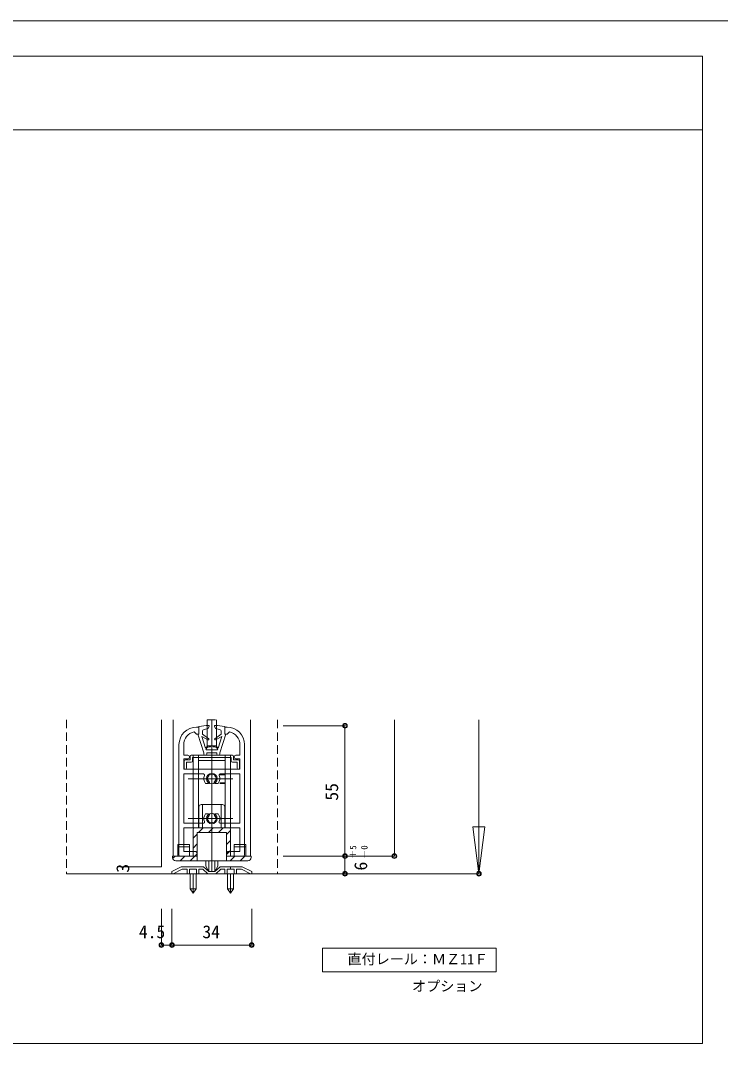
# Model space of a CAD drawing. Units: millimetres on the paper, enlarged 5 times, with parts at other scales. Extents: x -992 to 1008, y -685 to 700.
# Drawn here: x -287 to 210, y -39 to 700 of the extents above; entities that cross this region are included whole.
import ezdxf
from ezdxf.enums import TextEntityAlignment as Align

# ---------------------------------------------------------------- set-up
doc = ezdxf.new("R2010")
doc.units = ezdxf.units.MM
doc.header["$LTSCALE"] = 5
doc.header["$PDMODE"] = 32
doc.header["$PDSIZE"] = 2.5
doc.linetypes.add('CHAIN1', pattern=[8, 5, -1, 1, -1])
doc.linetypes.add('DASHED1', pattern=[1.8, 1.2, -0.6])
for name, color, linetype, lineweight in [('1-0_H-SYM', 7, 'Continuous', 20), ('1-1_0', 7, 'Continuous', 20), ('2-0_18', 7, 'Continuous', 18)]:
    doc.layers.add(name, color=color, linetype=linetype, lineweight=lineweight)
doc.styles.add('ＭＳ ゴシック', font='')
doc.styles.get('ＭＳ ゴシック').set_extended_font_data('MS Gothic')

msp = doc.modelspace()

# ---------------------------------------------------------------- linework, layer by layer
at = {"layer": '1-0_H-SYM'}
for p, q in [((-967.5, 675), (197.5, 675)), ((197.5, 675), (197.5, -26.25)), ((-967.5, 622.5), (197.5, 622.5)), ((-967.5, 622.5), (197.5, 622.5))]:
    msp.add_line(p, q, dxfattribs=at)
msp.add_lwpolyline([(197.5, -26.25), (-967.5, -26.25), (-967.5, 675)], dxfattribs=at)
at = {"layer": '1-1_0'}
for p in [(-967.5, 675), (197.5, -26.25)]:
    msp.add_line(p, (197.5, 675), dxfattribs=at)
msp.add_lwpolyline([(-992.5, -685), (1007.5, -685), (1007.5, 700), (-992.5, 700)], close=True, dxfattribs=at)
msp.add_lwpolyline([(197.5, -26.25), (-967.5, -26.25), (-967.5, 675)], dxfattribs=at)
at = {"layer": '2-0_18', "linetype": 'DASHED1', "lineweight": 20}
for p, q in [((-254.577, 203.611), (-254.577, 94.355)), ((-154.576, 203.611), (-147.91, 203.611)), ((-104.576, 203.611), (-104.576, 94.355))]:
    msp.add_line(p, q, dxfattribs=at)
at = {"layer": '2-0_18'}
for p, q in [((-187.076, 99.355), (-187.076, 203.611)), ((-178.743, 106.854), (-178.743, 203.611)), ((-154.576, 185.188), (-154.576, 203.611)), ((-147.91, 203.611), (-147.91, 185.188)), ((-123.743, 203.611), (-123.743, 106.854)), ((-160.41, 198.521), (-162.077, 198.521)), ((-161.243, 193.355), (-160.41, 193.521)), ((-156.91, 180.188), (-161.243, 193.355)), ((-160.41, 193.521), (-160.41, 198.855)), ((-160.41, 198.521), (-160.41, 193.521)), ((-157.91, 193.521), (-157.91, 195.207)), ((-153.448, 190.258), (-157.91, 193.521)), ((-156.632, 196.828), (-153.743, 197.521)), ((-153.743, 197.521), (-153.098, 199.237)), ((-144.576, 193.521), (-149.038, 190.258)), ((-144.576, 195.207), (-144.576, 193.521)), ((-142.077, 198.855), (-142.077, 193.521)), ((-142.077, 193.521), (-142.077, 198.521)), ((-140.41, 198.521), (-142.077, 198.521)), ((-142.077, 193.521), (-140.41, 193.521)), ((-140.41, 193.521), (-138.743, 195.035)), ((-174.576, 186.021), (-174.576, 107.688)), ((-171.243, 186.021), (-171.243, 178.521)), ((-158.414, 191.688), (-153.971, 189.41)), ((-155.709, 183.47), (-158.414, 191.688)), ((-147.91, 185.188), (-154.576, 185.188)), ((-131.243, 178.521), (-131.243, 186.021)), ((-127.91, 107.688), (-127.91, 186.021)), ((-171.243, 178.521), (-168.326, 178.521)), ((-166.66, 177.688), (-166.66, 175.188)), ((-136.66, 178.521), (-165.826, 178.521)), ((-160.743, 126.855), (-160.743, 178.521)), ((-156.91, 179.355), (-156.91, 180.188)), ((-155.576, 178.521), (-156.077, 178.521)), ((-155.507, 182.855), (-155.376, 182.855)), ((-155.342, 182.355), (-155.507, 182.855)), ((-147.144, 182.355), (-155.342, 182.355)), ((-147.758, 180.188), (-154.743, 180.188)), ((-154.743, 180.188), (-154.743, 179.355)), ((-147.743, 179.355), (-147.743, 180.188)), ((-146.41, 178.521), (-146.91, 178.521)), ((-145.576, 180.188), (-145.576, 179.355)), ((-141.743, 178.521), (-141.743, 126.855)), ((-135.827, 175.188), (-135.827, 177.688)), ((-131.243, 178.521), (-134.16, 178.521)), ((-170.826, 174.355), (-170.826, 169.355)), ((-166.66, 175.188), (-169.993, 175.188)), ((-169.16, 169.355), (-169.16, 173.521)), ((-169.16, 173.521), (-165.826, 173.521)), ((-164.993, 176.855), (-137.493, 176.855)), ((-164.993, 174.355), (-164.993, 176.855)), ((-160.743, 174.688), (-141.743, 174.688)), ((-137.493, 176.855), (-137.493, 174.355)), ((-136.66, 173.521), (-133.326, 173.521)), ((-132.493, 175.188), (-135.827, 175.188)), ((-134.16, 176.021), (-131.243, 176.021)), ((-133.326, 173.521), (-133.326, 169.355)), ((-131.66, 169.355), (-131.66, 174.355)), ((-131.243, 168.521), (-131.243, 176.021)), ((-171.243, 168.521), (-131.243, 168.521)), ((-171.243, 165.188), (-157.243, 165.188)), ((-171.243, 130.188), (-171.243, 165.188)), ((-141.743, 168.521), (-145.576, 168.521)), ((-145.243, 165.188), (-131.243, 165.188)), ((-131.243, 165.188), (-131.243, 130.188)), ((-155.826, 158.521), (-153.529, 158.521)), ((-146.661, 158.521), (-148.957, 158.521)), ((-160.41, 126.855), (-160.41, 141.855)), ((-158.743, 143.521), (-143.743, 143.521)), ((-157.91, 143.521), (-157.91, 126.855)), ((-144.576, 143.521), (-144.576, 126.855)), ((-142.077, 141.855), (-142.077, 126.855)), ((-153.529, 136.854), (-155.826, 136.854)), ((-148.957, 136.854), (-146.661, 136.854)), ((-157.243, 130.188), (-171.243, 130.188)), ((-131.243, 126.855), (-171.243, 126.855)), ((-171.243, 110.188), (-171.243, 126.855)), ((-137.91, 126.855), (-164.576, 126.855)), ((-164.576, 126.021), (-164.576, 106.855)), ((-164.576, 126.021), (-164.576, 106.855)), ((-138.743, 126.855), (-163.743, 126.855)), ((-138.743, 126.855), (-163.743, 126.855)), ((-160.71, 123.521), (-157.376, 126.855)), ((-160.71, 123.521), (-157.376, 126.855)), ((-153.639, 123.521), (-150.305, 126.855)), ((-153.639, 123.521), (-150.305, 126.855)), ((-146.568, 123.521), (-143.234, 126.855)), ((-146.568, 123.521), (-143.234, 126.855)), ((-131.243, 130.188), (-145.243, 130.188)), ((-137.91, 106.855), (-137.91, 126.021)), ((-137.91, 106.855), (-137.91, 126.021)), ((-131.243, 126.855), (-131.243, 110.188)), ((-164.576, 119.655), (-161.66, 122.571)), ((-164.576, 119.655), (-161.66, 122.571)), ((-140.826, 122.191), (-137.91, 125.108)), ((-140.826, 122.191), (-137.91, 125.108)), ((-175.41, 115.188), (-175.41, 106.855)), ((-167.077, 113.521), (-175.41, 113.521)), ((-164.576, 112.584), (-161.66, 115.5)), ((-164.576, 112.584), (-161.66, 115.5)), ((-140.827, 115.12), (-137.91, 118.037)), ((-140.826, 115.12), (-137.91, 118.037)), ((-140.826, 108.049), (-137.91, 110.966)), ((-140.826, 108.049), (-137.91, 110.966)), ((-135.41, 115.188), (-135.41, 106.855)), ((-127.076, 115.188), (-135.41, 115.188)), ((-127.076, 113.521), (-135.41, 113.521)), ((-127.076, 106.855), (-127.076, 115.188)), ((-179.243, 106.855), (-179.243, 106.021)), ((-164.576, 106.855), (-179.243, 106.855)), ((-179.243, 106.855), (-179.243, 106.021)), ((-164.576, 106.855), (-179.243, 106.855)), ((-179.085, 105.146), (-177.376, 106.855)), ((-179.085, 105.146), (-177.376, 106.855)), ((-173.743, 106.855), (-178.743, 106.855)), ((-173.743, 106.855), (-178.743, 106.855)), ((-176.743, 103.521), (-125.743, 103.521)), ((-176.743, 103.521), (-125.743, 103.521)), ((-161.66, 106.855), (-173.743, 106.855)), ((-161.66, 106.855), (-173.743, 106.855)), ((-173.639, 103.521), (-170.305, 106.855)), ((-173.639, 103.521), (-170.305, 106.855)), ((-171.243, 110.188), (-163.326, 110.188)), ((-166.568, 103.521), (-161.614, 108.475)), ((-166.568, 103.521), (-161.66, 108.429)), ((-161.66, 108.521), (-161.66, 106.855)), ((-161.66, 108.521), (-161.66, 106.855)), ((-155.576, 103.521), (-155.576, 99.701)), ((-153.41, 96.021), (-153.41, 103.521)), ((-149.076, 96.021), (-149.076, 103.521)), ((-146.91, 103.521), (-146.91, 99.751)), ((-140.826, 106.855), (-140.826, 108.521)), ((-140.826, 106.855), (-140.826, 108.521)), ((-128.743, 106.855), (-140.826, 106.855)), ((-128.743, 106.855), (-140.826, 106.855)), ((-139.16, 110.188), (-131.243, 110.188)), ((-138.283, 103.521), (-134.95, 106.855)), ((-138.282, 103.522), (-134.95, 106.855)), ((-123.243, 106.855), (-137.91, 106.855)), ((-123.243, 106.855), (-137.91, 106.855)), ((-131.212, 103.521), (-127.879, 106.855)), ((-131.212, 103.522), (-127.879, 106.855)), ((-123.743, 106.855), (-128.743, 106.855)), ((-123.743, 106.855), (-128.743, 106.855)), ((-123.243, 106.021), (-123.243, 106.855)), ((-123.243, 106.021), (-123.243, 106.855)), ((-172.91, 99.355), (-179.576, 96.021)), ((-178.743, 94.355), (-172.41, 97.688)), ((-172.91, 99.355), (-157.076, 99.355)), ((-172.41, 97.688), (-168.743, 97.688)), ((-168.743, 97.688), (-168.743, 94.355)), ((-167.076, 97.688), (-167.076, 94.355)), ((-167.076, 97.688), (-162.076, 97.688)), ((-162.076, 97.688), (-162.076, 94.355)), ((-160.41, 97.688), (-160.41, 94.355)), ((-160.41, 97.688), (-157.743, 97.688)), ((-157.743, 97.688), (-154.076, 94.355)), ((-157.076, 99.355), (-153.41, 96.021)), ((-155.576, 99.701), (-153.41, 96.021)), ((-149.076, 96.021), (-146.91, 99.751)), ((-149.076, 96.021), (-145.41, 99.355)), ((-148.41, 94.355), (-144.743, 97.688)), ((-145.41, 99.355), (-129.576, 99.355)), ((-144.743, 97.688), (-142.076, 97.688)), ((-142.076, 97.688), (-142.076, 94.355)), ((-140.41, 97.688), (-140.41, 94.355)), ((-140.41, 97.688), (-135.41, 97.688)), ((-135.41, 97.688), (-135.41, 94.355)), ((-133.743, 97.688), (-133.743, 94.355)), ((-133.743, 97.688), (-130.076, 97.688)), ((-130.076, 97.688), (-123.743, 94.355)), ((-122.91, 96.021), (-129.576, 99.355)), ((-179.576, 94.355), (-179.576, 96.021)), ((-178.743, 94.355), (-179.576, 94.355)), ((-167.076, 94.355), (-168.743, 94.355)), ((-160.41, 94.355), (-162.076, 94.355)), ((-148.41, 94.355), (-154.076, 94.355)), ((-149.076, 96.021), (-153.41, 96.021)), ((-149.077, 96.021), (-153.41, 96.021)), ((-140.41, 94.355), (-142.076, 94.355)), ((-133.743, 94.355), (-135.41, 94.355))]:
    msp.add_line(p, q, dxfattribs=at)
at = {"layer": '2-0_18', "linetype": 'CHAIN1'}
for p, q in [((-151.243, 203.611), (-151.243, 98.894)), ((-151.243, 203.611), (-151.243, 176.179)), ((-151.243, 203.611), (-151.243, 176.179)), ((-151.243, 187.63), (-151.243, 160.487)), ((-151.243, 118.521), (-151.243, 186.855)), ((-145.576, 165.188), (-141.743, 165.188)), ((-145.576, 164.688), (-141.743, 164.688)), ((-167.944, 161.854), (-136.243, 161.854)), ((-141.277, 161.854), (-159.611, 161.854)), ((-148.436, 161.854), (-138.436, 161.854)), ((-141.743, 159.021), (-145.576, 159.021)), ((-141.743, 158.521), (-145.576, 158.521)), ((-151.243, 98.987), (-151.243, 147.32)), ((-167.944, 133.521), (-136.243, 133.521)), ((-164.081, 133.521), (-139.081, 133.521)), ((-159.611, 133.521), (-141.277, 133.521)), ((-148.436, 133.521), (-138.436, 133.521)), ((-141.743, 130.188), (-145.576, 130.188)), ((-164.576, 80.488), (-164.576, 94.355)), ((-164.576, 89.536), (-164.576, 94.355)), ((-164.576, 89.536), (-164.576, 90.141)), ((-164.576, 80.488), (-164.576, 89.536)), ((-137.91, 80.488), (-137.91, 94.355)), ((-137.91, 89.536), (-137.91, 94.355)), ((-137.91, 89.536), (-137.91, 90.141)), ((-137.91, 80.488), (-137.91, 89.536))]:
    msp.add_line(p, q, dxfattribs=at)
at = {"layer": '2-0_18', "color": 4}
for p, q in [((-21.554, 203.611), (-21.554, 106.855)), ((38.505, 203.611), (38.505, 96.115)), ((-100.551, 199.406), (-56.645, 199.406)), ((-56.645, 199.406), (-56.645, 107.739)), ((-151.243, 105.188), (-151.243, 96.021)), ((-151.243, 96.021), (-151.243, 103.521)), ((-100.551, 106.855), (-56.645, 106.855)), ((-21.554, 106.855), (-91.218, 106.855)), ((-56.645, 107.739), (-56.645, 94.355)), ((-100.551, 94.355), (38.505, 94.355)), ((-187.076, 43.738), (-187.076, 69.452)), ((-179.576, 43.738), (-179.576, 69.452)), ((-122.91, 43.738), (-122.91, 69.452)), ((-187.076, 43.738), (-178.743, 43.738)), ((-178.743, 43.738), (-122.91, 43.738))]:
    msp.add_line(p, q, dxfattribs=at)
at = {"layer": '2-0_18', "lineweight": 20}
for p, q in [((-164.576, 105.513), (-164.576, 105.512)), ((-137.91, 103.895), (-137.91, 103.895)), ((-187.076, 99.355), (-216.72, 99.355)), ((-137.91, 99.355), (-137.91, 97.688)), ((-254.577, 94.355), (-79.64, 94.355)), ((-166.71, 94.355), (-166.71, 83.688)), ((-164.576, 94.355), (-164.576, 80.488)), ((-162.462, 94.33), (-162.462, 94.355)), ((-162.443, 90.141), (-162.443, 94.355)), ((-162.443, 94.355), (-162.443, 83.688)), ((-162.443, 89.717), (-162.443, 90.141)), ((-140.043, 94.355), (-140.043, 83.688)), ((-137.91, 94.355), (-137.91, 80.488)), ((-135.796, 94.33), (-135.796, 94.355)), ((-135.776, 90.141), (-135.776, 94.355)), ((-135.776, 94.355), (-135.776, 83.688)), ((-135.776, 89.717), (-135.776, 90.141)), ((-166.71, 83.688), (-164.576, 80.488)), ((-166.71, 83.688), (-162.443, 83.688)), ((-162.443, 83.688), (-164.576, 80.488)), ((-140.043, 83.688), (-137.91, 80.488)), ((-140.043, 83.688), (-135.776, 83.688)), ((-135.776, 83.688), (-137.91, 80.488))]:
    msp.add_line(p, q, dxfattribs=at)
at = {"layer": '2-0_18'}
for points in [[(-163.743, 195.035), (-162.077, 193.521), (-160.41, 193.521)], [(-149.388, 199.237), (-148.743, 197.521), (-145.854, 196.828)], [(-142.077, 193.521), (-141.243, 193.355), (-145.576, 180.188)], [(-148.515, 189.41), (-144.073, 191.688), (-146.777, 183.47)], [(-147.111, 182.855), (-146.98, 182.855), (-147.144, 182.355)], [(-168.326, 176.021), (-171.243, 176.021), (-171.243, 168.521)], [(-161.66, 103.521), (-161.66, 123.521), (-140.826, 123.521), (-140.826, 103.521)], [(-167.077, 106.855), (-167.077, 115.188), (-175.41, 115.188)], [(-122.91, 96.021), (-122.91, 94.355), (-123.743, 94.355)]]:
    msp.add_lwpolyline(points, dxfattribs=at)
for points in [[(-137.91, 126.855), (-164.576, 126.855), (-164.576, 178.521), (-137.91, 178.521)], [(-72.593, 24.805), (50.74, 24.805), (50.74, 41.471), (-72.593, 41.471)]]:
    msp.add_lwpolyline(points, close=True, dxfattribs=at)
at = {"layer": '2-0_18', "color": 4}
msp.add_lwpolyline([(38.505, 94.355), (34.171, 127.688), (42.838, 127.688)], close=True, dxfattribs=at)
for centre in [(-56.645, 199.406), (-56.645, 106.855), (-21.554, 106.855), (-56.645, 94.355), (38.505, 94.355), (-187.076, 43.738), (-179.576, 43.738), (-122.91, 43.738)]:
    msp.add_circle(centre, 1.667, dxfattribs=at)
at = {"layer": '2-0_18'}
for centre in [(-151.243, 161.854), (-151.243, 133.521), (-151.243, 133.521)]:
    msp.add_circle(centre, 3.75, dxfattribs=at)
for centre, radius, start, end in [((-147.056, 116.598), 83.333, 94.39026, 99.22101), ((-153.41, 199.355), 0.333, 339.39028, 94.39026), ((-149.077, 199.355), 0.333, 85.6097, 200.60966), ((-155.43, 116.598), 83.333, 80.77894, 85.6097), ((-162.077, 186.021), 12.5, 90, 180), ((-162.077, 186.021), 9.167, 100.47566, 180), ((-156.243, 195.207), 1.667, 103.49571, 180), ((-146.243, 195.207), 1.667, 0, 76.50424), ((-140.41, 186.021), 12.5, 0, 90), ((-140.41, 186.021), 9.167, 0, 79.52429), ((-152.794, 181.855), 3.333, 82.65042, 151.00492), ((-153.743, 189.855), 0.5, 242.84899, 53.82074), ((-152.41, 184.83), 0.333, 262.65042, 82.65042), ((-150.077, 184.83), 0.333, 97.34953, 277.34953), ((-149.693, 181.855), 3.333, 28.99503, 97.34953), ((-148.743, 189.855), 0.5, 126.17921, 297.15095), ((-168.326, 177.271), 1.25, 270, 90), ((-165.826, 177.688), 0.833, 90, 180), ((-156.077, 179.355), 0.833, 180, 270), ((-155.576, 179.355), 0.833, 270, 0), ((-155.376, 183.021), 0.167, 270, 335.68423), ((-152.794, 181.855), 2.667, 82.65042, 155.68423), ((-149.693, 181.855), 2.667, 24.31572, 97.34953), ((-146.91, 179.355), 0.833, 180, 270), ((-147.111, 183.021), 0.167, 204.31571, 270), ((-146.41, 179.355), 0.833, 270, 0), ((-136.66, 177.688), 0.833, 0, 90), ((-134.16, 177.271), 1.25, 90, 270), ((-169.993, 174.355), 0.833, 90, 180), ((-165.826, 174.355), 0.833, 270, 0), ((-136.66, 174.355), 0.833, 180, 270), ((-132.493, 174.355), 0.833, 0, 90), ((-169.993, 169.355), 0.833, 180, 0), ((-157.243, 164.355), 0.833, 337.38011, 90), ((-151.243, 161.854), 5.667, 157.38011, 216.03186), ((-153.743, 161.854), 0.833, 112.02429, 247.97566), ((-151.243, 161.854), 2.917, 135.35885, 164.64109), ((-152.493, 164.02), 0.833, 52.02429, 187.97566), ((-151.243, 161.854), 2.917, 75.35886, 104.64109), ((-149.993, 164.02), 0.833, 352.02429, 127.97566), ((-151.243, 161.854), 2.917, 15.35886, 44.6411), ((-148.743, 161.854), 0.833, 292.02429, 67.97566), ((-151.243, 161.854), 5.667, 323.96809, 22.61984), ((-145.243, 164.355), 0.833, 90, 202.61984), ((-132.493, 169.355), 0.833, 180, 0), ((-151.243, 161.854), 2.917, 195.35885, 229.81587), ((-153.529, 159.148), 0.626, 270, 49.81587), ((-148.957, 159.148), 0.626, 130.18408, 270), ((-151.243, 161.854), 2.917, 310.18408, 344.64109), ((-158.743, 141.855), 1.667, 90, 180), ((-143.743, 141.855), 1.667, 0, 90), ((-151.243, 133.521), 5.667, 143.96809, 202.61984), ((-153.743, 133.521), 0.833, 112.02429, 247.97566), ((-151.243, 133.521), 2.917, 130.18408, 164.64109), ((-153.529, 136.228), 0.626, 310.18408, 90), ((-148.957, 136.228), 0.626, 90, 229.81587), ((-151.243, 133.521), 2.917, 15.35886, 49.81587), ((-148.743, 133.521), 0.833, 292.02429, 67.97566), ((-151.243, 133.521), 5.667, 337.38011, 36.03186), ((-163.743, 126.021), 0.833, 90, 180), ((-163.743, 126.021), 0.833, 90, 180), ((-157.243, 131.021), 0.833, 270, 22.61984), ((-151.243, 133.521), 2.917, 195.35885, 224.64109), ((-152.493, 131.356), 0.833, 172.02429, 307.97566), ((-151.243, 133.521), 2.917, 255.35885, 284.64109), ((-149.993, 131.356), 0.833, 232.02429, 7.97566), ((-151.243, 133.521), 2.917, 315.35885, 344.64109), ((-145.243, 131.021), 0.833, 157.38011, 270), ((-138.743, 126.021), 0.833, 0, 90), ((-138.743, 126.021), 0.833, 0, 90), ((-176.743, 106.021), 2.5, 180, 270), ((-176.743, 106.021), 2.5, 180, 270), ((-173.743, 107.688), 0.833, 180, 270), ((-173.743, 107.688), 0.833, 180, 270), ((-163.326, 108.521), 1.667, 0, 90), ((-163.326, 108.521), 1.667, 0, 90), ((-139.16, 108.521), 1.667, 90, 180), ((-139.16, 108.521), 1.667, 90, 180), ((-128.743, 107.688), 0.833, 270, 0), ((-128.743, 107.688), 0.833, 270, 0), ((-125.743, 106.021), 2.5, 270, 0), ((-125.743, 106.021), 2.5, 270, 0)]:
    msp.add_arc(centre, radius, start, end, dxfattribs=at)
at = {"layer": '2-0_18', "color": 4}
for p in [(-56.645, 199.406), (-56.645, 106.855), (-21.554, 106.855), (-56.645, 94.355), (-187.076, 43.738), (-179.576, 43.738), (-122.91, 43.738)]:
    msp.add_point(p, dxfattribs=at)
at = {"layer": '2-0_18', "color": 5}
for p in [(-56.645, 199.406), (-56.645, 106.855), (-21.554, 106.855), (-56.645, 94.355), (38.505, 94.355), (-187.076, 43.738), (-179.576, 43.738), (-122.91, 43.738)]:
    msp.add_point(p, dxfattribs=at)

# ---------------------------------------------------------------- texts
at = {"layer": '2-0_18', "style": 'ＭＳ ゴシック'}
for s, height, p in [('55', 9.164, (-58.757, 146.274)), ('＋5', 4.582, (-47.247, 104.992)), ('－0', 4.582, (-39.203, 104.992)), ('3', 9.164, (-207.205, 95.084)), ('6', 9.164, (-38.108, 96.644))]:
    msp.add_text(s, height=height, rotation=90, dxfattribs=at).set_placement(p, align=Align.BOTTOM_LEFT)
for s, height, p in [('4.5', 9.164, (-203.059, 45.849)), ('34', 9.164, (-157.91, 45.822)), ('直付レール：ＭＺ11Ｆ', 7.331, (-54.803, 27.894)), ('オプション', 7.331, (-8.957, 8.706))]:
    msp.add_text(s, height=height, dxfattribs=at).set_placement(p, align=Align.BOTTOM_LEFT)

doc.saveas('drawing.dxf')
